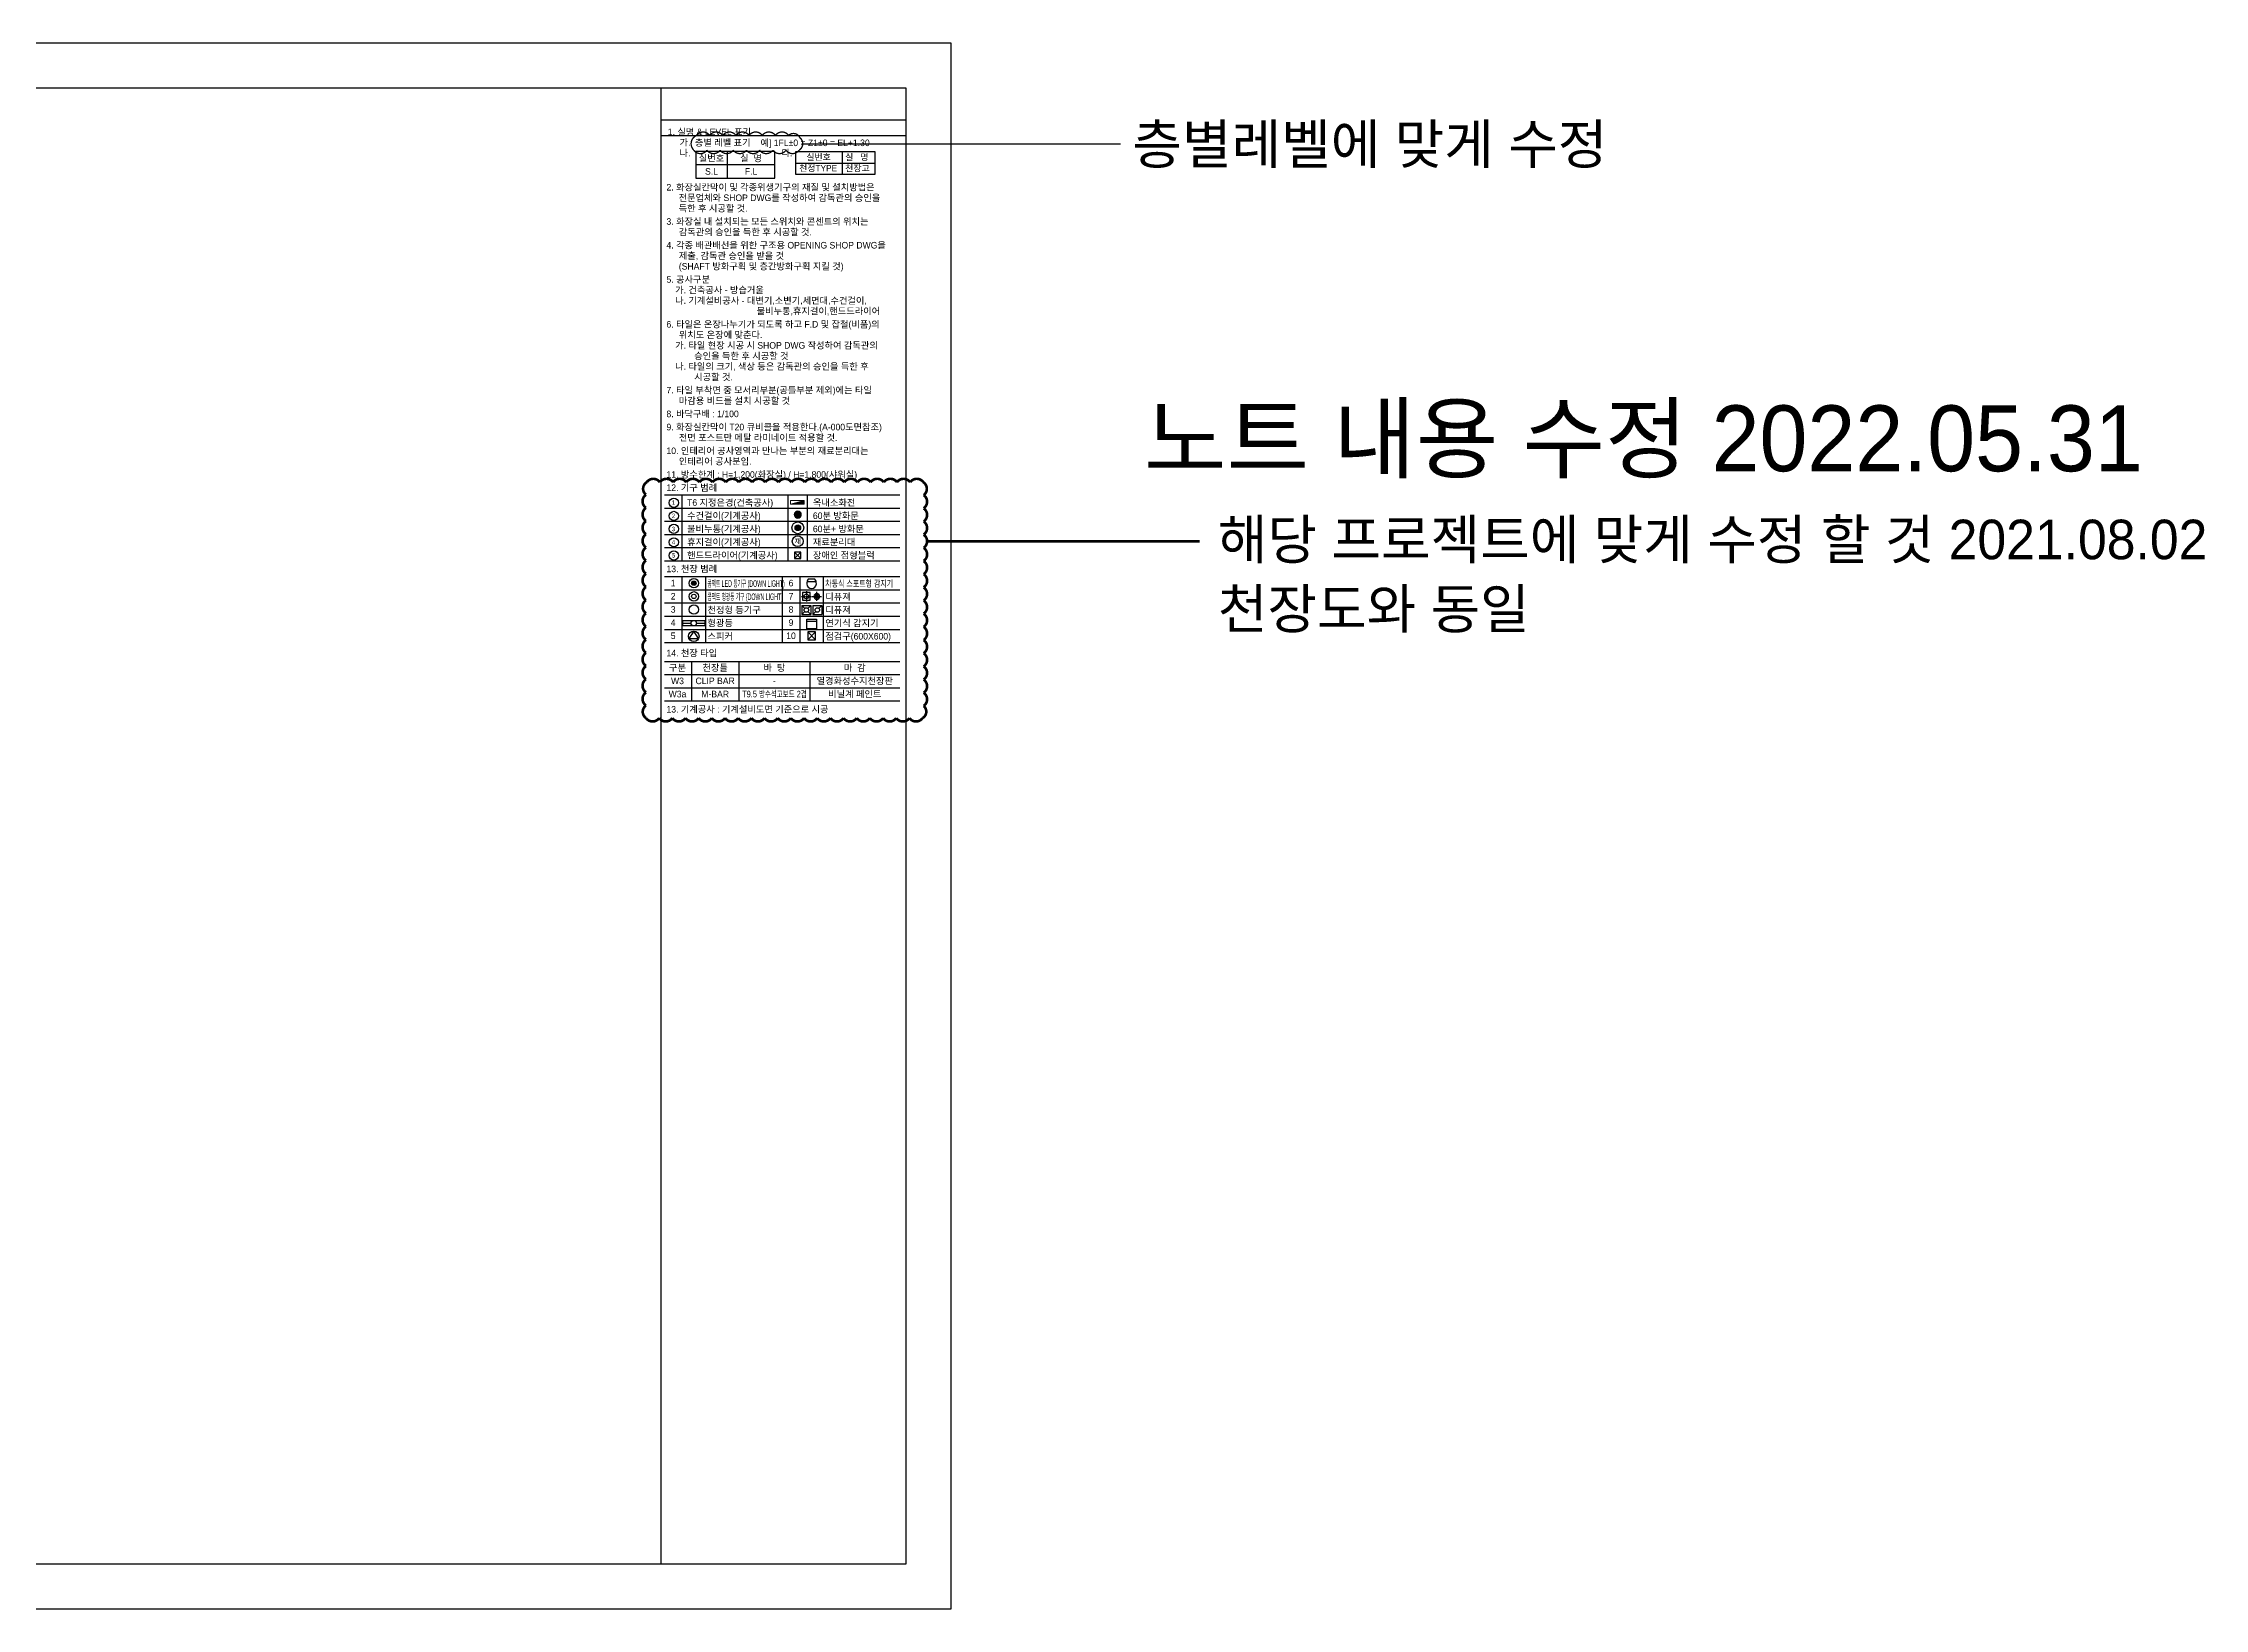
# Model space of a CAD drawing. Extents: x -324 to 1317, y -324 to 912.
# Drawn here: x 496 to 1317, y 0 to 594 of the extents above; entities that cross this region are included whole.
import ezdxf
from ezdxf.enums import TextEntityAlignment as Align

# ---------------------------------------------------------------- set-up
doc = ezdxf.new("R2010")
doc.units = 0
doc.header["$MEASUREMENT"] = 0
for name, pattern in [('CEN', [6.2, 6, -0.1, 0, -0.1]), ('DASHDOT', [25.4, 12.7, -6.35, 0, -6.35]), ('LJY-CE', [16, 10, -2, 2, -2])]:
    doc.linetypes.add(name, pattern=pattern)
doc.layers.get('0').update_dxf_attribs({"linetype": 'CONTINUOUS'})
for name, color, linetype in [('A-CEIL-점검구', 5, 'CONTINUOUS'), ('A-SYM', 7, 'CONTINUOUS'), ('A-SYM-FD', 251, 'CONTINUOUS'), ('A-TEXT-NOTE', 7, 'CONTINUOUS'), ('e-sym', 2, 'CONTINUOUS'), ('E-WIRE', 4, 'CONTINUOUS'), ('ELEC', 6, 'CONTINUOUS'), ('Fire', 6, 'CONTINUOUS'), ('M-CEN', 9, 'CONTINUOUS'), ('M-SI', 4, 'CONTINUOUS'), ('R-DI', 6, 'CONTINUOUS'), ('RA.DIFF', 4, 'CONTINUOUS'), ('S-DI', 3, 'CONTINUOUS'), ('SA.DIFF', 3, 'CONTINUOUS'), ('방수기구함', 4, 'CONTINUOUS'), ('장애인점자블럭', 6, 'CONTINUOUS')]:
    doc.layers.add(name, color=color, linetype=linetype)
doc.layers.add('NOPLOT', color=193, linetype='CONTINUOUS', plot=False)
doc.styles.add('Gtx', font='')
doc.styles.get('Gtx').set_extended_font_data('Dotum')

# ---------------------------------------------------------------- blocks, each defined once
blk = doc.blocks.new('ED-03')
for p, q in [((-0.84, 0.42), (0.8, 0.42)), ((-0.63, 0.86), (0.59, 0.86))]:
    blk.add_line(p, q)
for centre, radius, start, end in [((0.61, 0), 1.51, 145.5535, 180.8329), ((-0.65, 0), 1.51, 359.1671, 34.4465), ((-0.02, -0.02), 0.875, 180, 0)]:
    blk.add_arc(centre, radius, start, end)
blk = doc.blocks.new('C4')
at = {"layer": 'ELEC'}
for p, q in [((-0.01, 0.81), (-0.75, -0.31)), ((0.72, -0.31), (-0.01, 0.81)), ((-0.75, -0.31), (0.72, -0.31))]:
    blk.add_line(p, q, dxfattribs=at)
blk.add_circle((-0.01, 0.01), 0.8, dxfattribs=at)
blk = doc.blocks.new('ED-01')
for p, q in [((-1.75, 1.75), (1.75, 1.75)), ((-1.75, -1.75), (-1.75, 1.75)), ((1.75, 0.875), (-1.75, 0.875)), ((1.75, 1.75), (1.75, -1.75)), ((1.75, -1.75), (-1.75, -1.75))]:
    blk.add_line(p, q)
blk = doc.blocks.new('A$C09F064CA')
at = {"layer": 'A-CEIL-점검구', "color": 5}
for p, q in [((-300, 300), (300, -300)), ((-300, -300), (300, 300))]:
    blk.add_line(p, q, dxfattribs=at)
blk.add_lwpolyline([(-300, -300), (300, -300), (300, 300), (-300, 300)], close=True, dxfattribs=at)
blk = doc.blocks.new('A$C40170E74')
at = {"layer": 'e-sym'}
h = blk.add_hatch(color=256, dxfattribs=at)
h.dxf.hatch_style = 1
edge = h.paths.add_edge_path()
edge.add_arc((0, 0), 105, 0, 360)
at = {"layer": 'e-sym', "linetype": 'Continuous'}
for radius in [225, 105]:
    blk.add_circle((0, 0), radius, dxfattribs=at)
blk = doc.blocks.new('*U12')
at = {"layer": 'A-TEXT-NOTE'}
blk.add_line((30, 5), (0, 5), dxfattribs=at)
blk.add_lwpolyline([(30, 10), (0, 10), (0, 0), (30, 0)], close=True, dxfattribs=at)
blk.add_lwpolyline([(12, 10), (12, 0)], dxfattribs=at)
at = {"layer": 'A-TEXT-NOTE', "style": 'Gtx'}
for tag, p in [('01', (6, 7.5)), ('02', (21, 7.5)), ('03', (6, 2.5)), ('04', (21, 2.5))]:
    blk.add_attdef(tag, text='', height=2.5, dxfattribs=at).set_placement(p, align=Align.MIDDLE_CENTER)
blk = doc.blocks.new('100-32')
at = {"layer": 'e-sym', "linetype": 'Continuous'}
for radius in [150, 70]:
    blk.add_circle((0, 0), radius, dxfattribs=at)
blk = doc.blocks.new('jy-s-250')
at = {"layer": 'M-CEN', "linetype": 'LJY-CE'}
for p, q in [((-284, 0), (284, 0)), ((0, -284), (0, 284))]:
    blk.add_line(p, q, dxfattribs=at)
at = {"layer": 'M-SI'}
blk.add_lwpolyline([(-205, -205), (205, -205), (205, 205), (-205, 205)], close=True, dxfattribs=at)
blk.add_circle((0, 0), 125, dxfattribs=at)
blk = doc.blocks.new('e-8')
at = {"layer": 'S-DI', "color": 1, "linetype": 'DASHDOT'}
for p, q in [((-5.3, 0), (5.3, 0)), ((0, 5.1), (0, -5.1))]:
    blk.add_line(p, q, dxfattribs=at)
at = {"layer": 'S-DI', "color": 15}
for radius in [3.25, 1.95]:
    blk.add_circle((0, 0), radius, dxfattribs=at)
blk = doc.blocks.new('A$C7AC46C9B')
at = {"layer": 'SA.DIFF', "linetype": 'ByBlock'}
for p, q in [((0, 300), (0, 0)), ((0, 300), (300, 300)), ((0, 300), (97, 203)), ((97, 97), (0, 0)), ((0, 0), (300, 0)), ((300, 300), (203, 203)), ((203, 97), (300, 0)), ((300, 300), (300, 0))]:
    blk.add_line(p, q, dxfattribs=at)
blk.add_circle((150, 150), 75, dxfattribs=at)
blk = doc.blocks.new('A$C31A5179E')
at = {"layer": 'RA.DIFF', "linetype": 'ByBlock'}
for p, q in [((0, 300), (0, 0)), ((0, 300), (300, 300)), ((97, 97), (0, 0)), ((0, 0), (300, 0)), ((300, 300), (203, 203)), ((300, 300), (300, 0))]:
    blk.add_line(p, q, dxfattribs=at)
blk.add_circle((150, 150), 75, dxfattribs=at)

msp = doc.modelspace()

# ---------------------------------------------------------------- hatches: boundary and pattern name
at = {"layer": 'A-SYM-FD'}
h = msp.add_hatch(color=251, dxfattribs=at)
h.dxf.hatch_style = 1
edge = h.paths.add_edge_path()
edge.add_arc((782.83, 415.15), 1.33, 0, 360)
h = msp.add_hatch(color=251, dxfattribs=at)
h.dxf.hatch_style = 1
edge = h.paths.add_edge_path()
edge.add_arc((782.83, 410.15), 1.07, 0, 360)
at = {"layer": '방수기구함', "linetype": 'Continuous', "lineweight": 0}
h = msp.add_hatch(color=256, dxfattribs=at)
h.dxf.hatch_style = 1
h.paths.add_polyline_path([(785.27, 419.1), (785.27, 420.54), (780.07, 419.1)])

# ---------------------------------------------------------------- linework, layer by layer
at = {"layer": 'A-SYM'}
msp.add_circle((782.78, 405.05), 2.06, dxfattribs=at)
at = {"layer": 'A-SYM-FD'}
msp.add_lwpolyline([(784.16, 415.15, 1), (781.5, 415.15, 1), (784.16, 415.15)], format="xyb", close=True, dxfattribs=at)
at = {"layer": 'A-SYM-FD', "color": 6}
msp.add_circle((782.83, 410.15), 2.24, dxfattribs=at)
at = {"layer": 'A-SYM-FD', "color": 251}
msp.add_circle((782.83, 410.15), 1.07, dxfattribs=at)
at = {"layer": 'A-TEXT-NOTE'}
msp.add_line((782.07, 548.54), (812.07, 548.54), dxfattribs=at)
at = {"layer": 'A-TEXT-NOTE', "color": 1}
for p, q in [((732.17, 422.62), (821.61, 422.62)), ((738.86, 422.62), (738.86, 397.62)), ((779.08, 422.62), (779.08, 397.62)), ((786.43, 422.62), (786.43, 397.62)), ((732.17, 417.62), (821.61, 417.62)), ((732.17, 412.62), (821.61, 412.62)), ((732.17, 407.62), (821.61, 407.62)), ((732.17, 402.62), (821.61, 402.62)), ((732.17, 397.62), (821.61, 397.62)), ((732.17, 391.62), (821.61, 391.62)), ((732.17, 386.62), (821.61, 386.62)), ((738.86, 391.62), (738.86, 366.62)), ((747.86, 366.62), (747.86, 391.62)), ((776.89, 391.62), (776.89, 366.62)), ((783.58, 391.62), (783.58, 366.62)), ((792.58, 366.62), (792.58, 391.62)), ((732.17, 381.62), (821.61, 381.62)), ((732.17, 376.62), (821.61, 376.62)), ((732.17, 371.62), (821.61, 371.62)), ((732.17, 366.62), (821.61, 366.62)), ((732.17, 359.47), (821.61, 359.47)), ((732.17, 354.47), (821.61, 354.47)), ((742.45, 359.47), (742.45, 344.47)), ((760.45, 359.47), (760.45, 344.47)), ((787.45, 359.47), (787.45, 344.47)), ((732.17, 349.47), (821.61, 349.47)), ((732.17, 344.47), (821.61, 344.47))]:
    msp.add_line(p, q, dxfattribs=at)
at = {"layer": 'A-TEXT-NOTE'}
msp.add_lwpolyline([(799.63, 552.87), (799.63, 544.21), (782.07, 544.21), (782.07, 552.87), (812.07, 552.87), (812.07, 544.21), (799.63, 544.21)], dxfattribs=at)
for centre in [(735.76, 419.64), (735.76, 414.64), (735.76, 409.72), (735.76, 404.64), (735.76, 399.64)]:
    msp.add_circle(centre, 1.76, dxfattribs=at)
at = {"layer": 'e-sym', "linetype": 'Continuous'}
for p, q in [((739.13, 375.02), (747.53, 375.02)), ((739.13, 372.92), (739.13, 375.02)), ((739.13, 373.97), (742.28, 373.97)), ((747.53, 372.92), (739.13, 372.92)), ((744.38, 373.97), (747.53, 373.97)), ((747.53, 375.02), (747.53, 372.92))]:
    msp.add_line(p, q, dxfattribs=at)
for centre, radius in [((743.36, 379.12), 1.8), ((743.33, 373.97), 1.05)]:
    msp.add_circle(centre, radius, dxfattribs=at)
at = {"layer": 'NOPLOT'}
for p, q in [((731, 565), (824, 565)), ((731, 559), (824, 559))]:
    msp.add_line(p, q, dxfattribs=at)
for points in [[(0, 0), (841, 0), (841, 594), (0, 594)], [(31, 17), (824, 17), (824, 577), (31, 577)], [(31, 17), (731, 17), (731, 577), (31, 577)]]:
    msp.add_lwpolyline(points, close=True, dxfattribs=at)
for points, const_width in [([(743.34, 553.43, 0.520567), (748.34, 553.43, 0.520567), (753.34, 553.43, 0.520567), (758.34, 553.43, 0.520567), (763.34, 553.43, 0.520567), (768.34, 553.43, 0.520567), (773.34, 553.43, 0.520567), (778.34, 553.43, 0.520567), (783.34, 553.43, 0.520567), (783.54, 558.23, 0.520567), (779.33, 559.02, 0.520567), (774.33, 559.02, 0.520567), (769.33, 559.02, 0.520567), (764.33, 559.02, 0.520567), (759.33, 559.02, 0.520567), (754.33, 559.02, 0.520567), (749.33, 559.02, 0.520567), (744.33, 559.02, 0.520567)], 0.5), ([(725.19, 337.96, 0.520567), (730.19, 337.96, 0.520567), (735.19, 337.96, 0.520567), (740.19, 337.96, 0.520567), (745.19, 337.96, 0.520567), (750.19, 337.96, 0.520567), (755.19, 337.96, 0.520567), (760.19, 337.96, 0.520567), (765.19, 337.96, 0.520567), (770.19, 337.96, 0.520567), (775.19, 337.96, 0.520567), (780.19, 337.96, 0.520567), (785.19, 337.96, 0.520567), (790.19, 337.96, 0.520567), (795.19, 337.96, 0.520567), (800.19, 337.96, 0.520567), (805.19, 337.96, 0.520567), (810.19, 337.96, 0.520567), (815.19, 337.96, 0.520567), (820.19, 337.96, 0.520567), (825.19, 337.96, 0.520567), (830.19, 337.96, 0.520567), (830.6, 342.55, 0.520567), (830.6, 347.55, 0.520567), (830.6, 352.55, 0.520567), (830.6, 357.55, 0.520567), (830.6, 362.55, 0.520567), (830.6, 367.55, 0.520567), (830.6, 372.55, 0.520567), (830.6, 377.55, 0.520567), (830.6, 382.55, 0.520567), (830.6, 387.55, 0.520567), (830.6, 392.55, 0.520567), (830.6, 397.55, 0.520567), (830.6, 402.55, 0.520567), (830.6, 407.55, 0.520567), (830.6, 412.55, 0.520567), (830.6, 417.55, 0.520567), (830.6, 422.55, 0.520567), (830.47, 427.43, 0.520567), (825.47, 427.43, 0.520567), (820.47, 427.43, 0.520567), (815.47, 427.43, 0.520567), (810.47, 427.43, 0.520567), (805.47, 427.43, 0.520567), (800.47, 427.43, 0.520567), (795.47, 427.43, 0.520567), (790.47, 427.43, 0.520567), (785.47, 427.43, 0.520567), (780.47, 427.43, 0.520567), (775.47, 427.43, 0.520567), (770.47, 427.43, 0.520567), (765.47, 427.43, 0.520567), (760.47, 427.43, 0.520567), (755.47, 427.43, 0.520567), (750.47, 427.43, 0.520567), (745.47, 427.43, 0.520567), (740.47, 427.43, 0.520567), (735.47, 427.43, 0.520567), (730.47, 427.43, 0.520567), (725.47, 427.43, 0.520567), (725.19, 422.71, 0.520567), (725.19, 417.71, 0.520567), (725.19, 412.71, 0.520567), (725.19, 407.71, 0.520567), (725.19, 402.71, 0.520567), (725.19, 397.71, 0.520567), (725.19, 392.71, 0.520567), (725.19, 387.71, 0.520567), (725.19, 382.71, 0.520567), (725.19, 377.71, 0.520567), (725.19, 372.71, 0.520567), (725.19, 367.71, 0.520567), (725.19, 362.71, 0.520567), (725.19, 357.71, 0.520567), (725.19, 352.71, 0.520567), (725.19, 347.71, 0.520567), (725.19, 342.71, 0.520567)], 1)]:
    msp.add_lwpolyline(points, format="xyb", close=True, dxfattribs=dict(at, const_width=const_width))
for points, const_width in [([(784.69, 555.78), (905.41, 555.78)], 0.5), ([(831.9, 405.05), (935.39, 405.05)], 1)]:
    msp.add_lwpolyline(points, dxfattribs=dict(at, const_width=const_width))
at = {"layer": '방수기구함', "linetype": 'Continuous', "lineweight": 0}
msp.add_line((780.07, 419.1), (785.27, 420.54), dxfattribs=at)
msp.add_lwpolyline([(780.07, 419.1), (785.27, 419.1), (785.27, 420.54), (780.07, 420.54)], close=True, dxfattribs=at)
at = {"layer": '장애인점자블럭', "color": 8}
for p, q in [((781.58, 398.54), (783.98, 400.94)), ((781.58, 400.94), (783.98, 398.54))]:
    msp.add_line(p, q, dxfattribs=at)
at = {"layer": '장애인점자블럭'}
msp.add_lwpolyline([(781.58, 398.54), (783.98, 398.54), (783.98, 400.94), (781.58, 400.94)], close=True, dxfattribs=at)

# ---------------------------------------------------------------- block references
at = {"layer": 'A-CEIL-점검구', "xscale": 0.005, "yscale": 0.005, "zscale": 0.005}
msp.add_blockref('A$C09F064CA', (788.08, 369.12), dxfattribs=at)
at = {"layer": 'A-TEXT-NOTE'}
msp.add_blockref('*U12', (744.07, 542.87), dxfattribs=at).add_auto_attribs({'01': '실번호', '02': '실  명', '03': 'S.L', '04': 'F.L'})
at = {"layer": 'e-sym', "xscale": 0.008, "yscale": 0.008, "zscale": 0.008, "rotation": 90}
msp.add_blockref('A$C40170E74', (743.36, 389.12), dxfattribs=at)
at = {"layer": 'E-WIRE', "xscale": 0.012, "yscale": 0.012, "zscale": 0.012}
msp.add_blockref('100-32', (743.36, 384.12), dxfattribs=at)
at = {"layer": 'ELEC', "xscale": 2.5, "yscale": 2.5, "zscale": 2.5}
msp.add_blockref('C4', (743.36, 368.96), dxfattribs=at)
at = {"layer": 'Fire'}
for name, p, xscale, yscale, zscale in [('ED-03', (788.08, 388.94), 2.083249999999922, 2.083249999999922, 2.083249999999922), ('ED-01', (788.05, 373.69), 1.041624999999961, 1.041624999999961, 1.041624999999961)]:
    msp.add_blockref(name, p, dxfattribs=dict(at, xscale=xscale, yscale=yscale, zscale=zscale))
at = {"layer": 'M-SI', "linetype": 'CEN', "ltscale": 0.2, "xscale": 0.0070225175656378, "yscale": 0.0070225175656378, "zscale": 0.0070225175656378, "rotation": 270}
msp.add_blockref('jy-s-250', (786.09, 384.12), dxfattribs=at)
at = {"layer": 'R-DI', "xscale": -0.3308307692309623, "yscale": 0.330830769230961, "zscale": 0.3308307692307693, "rotation": 179.99999501377}
msp.add_blockref('e-8', (790.02, 384.12), dxfattribs=at)
at = {"layer": 'RA.DIFF', "linetype": 'ByBlock', "xscale": 0.01152, "yscale": 0.01152, "zscale": 0.01152}
for name, p in [('A$C7AC46C9B', (784.34, 377.21)), ('A$C31A5179E', (788.52, 377.21))]:
    msp.add_blockref(name, p, dxfattribs=at)

# ---------------------------------------------------------------- texts
at = {"layer": 'A-SYM', "style": 'Gtx'}
msp.add_text('재', height=1.91, dxfattribs=at).set_placement((782.78, 405.05), align=Align.MIDDLE)
at = {"layer": 'A-TEXT-NOTE', "style": 'Gtx'}
for s, p in [('1. 실명 & LEVEL 표기', (733.46, 560.37)), ('가.', (737.94, 556.37)), ('나.', (737.94, 552.37)), ('다.', (776.64, 552.37))]:
    msp.add_text(s, height=2.5, dxfattribs=at).set_placement(p, align=Align.MIDDLE_LEFT)
for s, height, p in [('실번호', 2.404, (786.07, 549.6)), ('실   명', 2.404, (800.8, 549.6)), ('천정TYPE', 2.404, (783.34, 545.42)), ('천장고', 2.404, (800.8, 545.36)), ('2. 화장실칸막이 및 각종위생기구의 재질 및 설치방법은', 2.5, (732.97, 538.12)), ('전문업체와 SHOP DWG를 작성하여 감독관의 승인을', 2.5, (737.59, 534.12)), ('3. 화장실 내 설치되는 모든 스위치와 콘센트의 위치는', 2.5, (732.97, 525.12)), ('득한 후 시공할 것.', 2.5, (737.59, 530.12)), ('4. 각종 배관배선을 위한 구조용 OPENING SHOP DWG을', 2.5, (732.97, 516.12)), ('감독관의 승인을 득한 후 시공할 것.', 2.5, (737.66, 521.12)), ('제출, 감독관 승인을 받을 것', 2.5, (737.66, 512.12)), ('(SHAFT 방화구획 및 층간방화구획 지킬 것)', 2.5, (737.66, 508.12)), ('5. 공사구분', 2.5, (732.97, 503.12)), ('가. 건축공사 - 방습거울', 2.5, (736.25, 499.12)), ('나. 기계설비공사 - 대변기,소변기,세면대,수건걸이,', 2.5, (736.25, 495.12)), ('물비누통,휴지걸이,핸드드라이어', 2.5, (767.19, 491.12)), ('6. 타일은 온장나누기가 되도록 하고 F.D 및 잡철(비품)의', 2.5, (732.97, 486.12)), ('위치도 온장에 맞춘다.', 2.5, (737.66, 482.12)), ('가. 타일 현장 시공 시 SHOP DWG 작성하여 감독관의', 2.5, (736.25, 478.12)), ('승인을 득한 후 시공할 것', 2.5, (743.49, 474.12)), ('나. 타일의 크기, 색상 등은 감독관의 승인을 득한 후', 2.5, (736.25, 470.12)), ('시공할 것.', 2.5, (743.49, 466.12)), ('7. 타일 부착면 중 모서리부분(공틀부분 제외)에는 타일', 2.5, (732.97, 461.12)), ('마감용 비드를 설치 시공할 것', 2.5, (737.66, 457.12)), ('8. 바닥구배 : 1/100', 2.5, (732.97, 452.12)), ('전면 포스트만 메탈 라미네이트 적용할 것.', 2.5, (737.66, 443.12)), ('10. 인테리어 공사영역과 만나는 부분의 재료분리대는', 2.5, (732.97, 438.12)), ('인테리어 공사분임.', 2.5, (737.66, 434.12)), ('11. 방수한계 : H=1,200(화장실) / H=1,800(샤워실)', 2.5, (732.97, 429.12)), ('12. 기구 범례', 2.5, (732.97, 424.12)), ('1', 1.67, (735, 418.87)), ('T6 지정은경(건축공사)', 2.5, (740.79, 418.48)), ('옥내소화전', 2.5, (788.55, 418.48)), ('3', 1.67, (735, 408.87)), ('2', 1.67, (735, 413.87)), ('수건걸이(기계공사)', 2.5, (740.79, 413.48)), ('물비누통(기계공사)', 2.5, (740.79, 408.48)), ('4', 1.67, (735, 403.87)), ('휴지걸이(기계공사)', 2.5, (740.79, 403.48)), ('재료분리대', 2.5, (788.55, 403.48)), ('13. 천장 범례', 2.5, (732.97, 393.31)), ('5', 1.67, (735, 398.87)), ('핸드드라이어(기계공사)', 2.5, (740.79, 398.48)), ('장애인 점형블럭', 2.5, (788.55, 398.48)), ('천정형 등기구', 2.5, (748.54, 377.74)), ('디퓨져', 2.5, (793.26, 382.74)), ('디퓨져', 2.5, (793.26, 377.74)), ('형광등', 2.5, (748.54, 372.74)), ('스피커', 2.5, (748.54, 367.74)), ('점검구(600X600)', 2.5, (793.26, 367.74)), ('연기식 감지기', 2.5, (793.26, 372.74)), ('14. 천장 타입', 2.5, (732.97, 361.35)), ('13. 기계공사 : 기계설비도면 기준으로 시공', 2.5, (732.97, 340.04))]:
    msp.add_text(s, height=height, dxfattribs=at).set_placement(p)
at = {"layer": 'A-TEXT-NOTE', "color": 2, "style": 'Gtx'}
for s, p in [('9. 화장실칸막이 T20 큐비클을 적용한다.(A-000도면참조)', (732.97, 447.12)), ('60분 방화문', (788.55, 413.48)), ('60분+ 방화문', (788.55, 408.48))]:
    msp.add_text(s, height=2.5, dxfattribs=at).set_placement(p)
at = {"layer": 'A-TEXT-NOTE', "style": 'Gtx'}
for s, p in [('1', (735.51, 387.93)), ('6', (780.24, 387.93)), ('3', (735.51, 377.93)), ('2', (735.51, 382.93)), ('8', (780.24, 377.93)), ('7', (780.24, 382.93)), ('4', (735.51, 372.93)), ('5', (735.51, 367.93)), ('10', (780.24, 367.93)), ('9', (780.24, 372.93)), ('구분', (737.15, 355.82)), ('W3', (737.15, 350.82)), ('CLIP BAR', (751.45, 350.82)), ('천장틀', (751.45, 355.82)), ('바  탕', (773.95, 355.82)), ('열경화성수지천장판', (804.45, 350.82)), ('마  감', (804.45, 355.82)), ('W3a', (737.15, 345.82)), ('M-BAR', (751.45, 345.82)), ('-', (773.95, 350.82)), ('비닐계 페인트', (804.45, 345.82))]:
    msp.add_text(s, height=2.5, dxfattribs=at).set_placement(p, align=Align.CENTER)
for s, width, p in [('콤팩트 LED 등기구 (DOWN LIGHT)', 0.5, (748.54, 387.74)), ('차동식 스포트형 감지기', 0.75, (793.26, 387.74)), ('콤팩트 형광등 기구 (DOWN LIGHT)', 0.5, (748.54, 382.74))]:
    msp.add_text(s, height=2.5, dxfattribs=dict(at, width=width)).set_placement(p)
at = {"layer": 'A-TEXT-NOTE', "color": 2, "style": 'Gtx', "width": 0.7}
msp.add_text('T9.5 방수석고보드 2겹', height=2.5, dxfattribs=at).set_placement((773.95, 345.82), align=Align.CENTER)
at = {"layer": 'NOPLOT', "style": 'Gtx'}
for s, p in [('층별레벨에 맞게 수정', (909.83, 555.73)), ('천장도와 동일', (942.27, 379.4))]:
    msp.add_text(s, height=15, dxfattribs=at).set_placement(p, align=Align.MIDDLE_LEFT)
at = {"layer": 'NOPLOT', "color": 2, "style": 'Gtx'}
for s, p in [('층별 레벨 표기', (743.74, 556.32)), ('예] 1FL%%P0 = Z1%%P0 = EL+1.30', (768.66, 556.22))]:
    msp.add_text(s, height=2.5, dxfattribs=at).set_placement(p, align=Align.MIDDLE_LEFT)
at = {"layer": 'NOPLOT', "color": 3, "style": 'Gtx'}
msp.add_text('노트 내용 수정 2022.05.31', height=25, dxfattribs=at).set_placement((914.2, 431.59))
at = {"layer": 'NOPLOT', "color": 1, "style": 'Gtx'}
msp.add_text('해당 프로젝트에 맞게 수정 할 것 2021.08.02', height=15, dxfattribs=at).set_placement((942.27, 405.72), align=Align.MIDDLE_LEFT)

doc.saveas('drawing.dxf')
